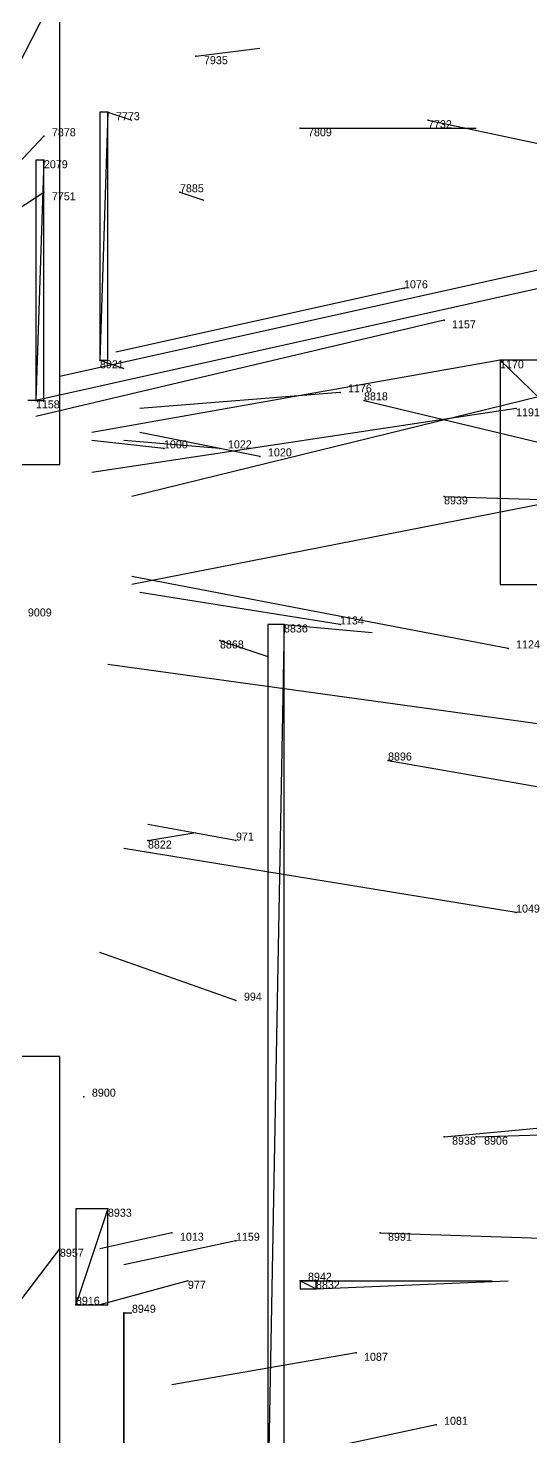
# Model space of a CAD drawing. Extents: x -0.07 to 1.1, y -0.07 to 1.1.
# Drawn here: x 0.912 to 0.9748, y 0.3585 to 0.5345 of the extents above; entities that cross this region are included whole.
import ezdxf

# ---------------------------------------------------------------- set-up
doc = ezdxf.new("R2010")
doc.units = 0
for name, color, linetype in [('Clients', 3, 'CONTINUOUS'), ('Facilities', 3, 'CONTINUOUS'), ('Facilities_lines', 3, 'CONTINUOUS'), ('Min_max_boxes', 1, 'CONTINUOUS'), ('Normals', 1, 'CONTINUOUS'), ('Source_points', 5, 'CONTINUOUS'), ('Text', 3, 'CONTINUOUS')]:
    doc.layers.add(name, color=color, linetype=linetype)

msp = doc.modelspace()

# ---------------------------------------------------------------- linework, layer by layer
at = {"layer": 'Clients', "color": 5}
for p in [(0.914, 0.521, 1), (0.914, 0.514, 1), (0.921, 0.493, 1), (0.913, 0.488), (0.916, 0.382, 1), (0.948, 0.377, 1), (0.918, 0.375, 1)]:
    msp.add_point(p, dxfattribs=at)
at = {"layer": 'Facilities', "color": 3}
for p in [(0.933, 0.531, 1), (0.922, 0.524, 1), (0.962, 0.523, 1), (0.946, 0.522, 1), (0.914, 0.518), (0.931, 0.514, 1), (0.959, 0.502), (0.964, 0.498), (0.971, 0.493), (0.951, 0.489), (0.954, 0.488, 1), (0.973, 0.487), (0.929, 0.482), (0.936, 0.482), (0.941, 0.481), (0.964, 0.476, 1), (0.944, 0.46, 1), (0.951, 0.46), (0.936, 0.458, 1), (0.972, 0.457), (0.957, 0.443, 1), (0.927, 0.433, 1), (0.938, 0.433), (0.973, 0.424), (0.938, 0.413), (0.919, 0.401, 1), (0.964, 0.396, 1), (0.968, 0.396, 1), (0.922, 0.387, 1), (0.93, 0.384), (0.956, 0.384, 1), (0.938, 0.383), (0.932, 0.378), (0.946, 0.378, 1), (0.924, 0.374, 1), (0.953, 0.369), (0.963, 0.36)]:
    msp.add_point(p, dxfattribs=at)
at = {"layer": 'Facilities_lines', "color": 3}
for p, q in [((0.897, 0.503, 1), (0.916, 0.54, 1)), ((0.922, 0.524, 1), (0.921, 0.493, 1)), ((0.897, 0.503, 1), (0.914, 0.521, 1)), ((0.914, 0.518), (0.913, 0.488)), ((0.897, 0.503, 1), (0.914, 0.514, 1)), ((0.971, 0.493), (1, 0.465, 0.001)), ((0.944, 0.46, 1), (0.942, 0.352, 1)), ((0.922, 0.387, 1), (0.918, 0.375, 1)), ((0.9, 0.361, 1), (0.916, 0.382, 1)), ((0.946, 0.378, 1), (0.948, 0.377, 1)), ((0.924, 0.374, 1), (0.924, 0.325, 1))]:
    msp.add_line(p, q, dxfattribs=at)
at = {"layer": 'Min_max_boxes', "color": 1}
for p, q in [((0.916, 0.48, 1), (0.916, 0.546, 1)), ((0.916, 0.48, 1), (0.916, 0.546, 1)), ((0.922, 0.524, 1), (0.921, 0.524, 1)), ((0.921, 0.524, 1), (0.921, 0.493, 1)), ((0.922, 0.524, 1), (0.921, 0.524, 1)), ((0.921, 0.524, 1), (0.921, 0.493, 1)), ((0.921, 0.524, 1), (0.921, 0.524, 1)), ((0.922, 0.493, 1), (0.922, 0.524, 1)), ((0.922, 0.493, 1), (0.922, 0.524, 1)), ((0.922, 0.524, 1), (0.922, 0.524, 1)), ((0.914, 0.518), (0.913, 0.518)), ((0.913, 0.518), (0.913, 0.488)), ((0.914, 0.518), (0.913, 0.518)), ((0.913, 0.518), (0.913, 0.488)), ((0.913, 0.518), (0.913, 0.518)), ((0.914, 0.488), (0.914, 0.518)), ((0.914, 0.488), (0.914, 0.518)), ((0.914, 0.518), (0.914, 0.518)), ((0.921, 0.493, 1), (0.922, 0.493, 1)), ((0.921, 0.493, 1), (0.922, 0.493, 1)), ((0.921, 0.493, 1), (0.921, 0.493, 1)), ((0.922, 0.493, 1), (0.922, 0.493, 1)), ((1, 0.493), (0.971, 0.493)), ((0.971, 0.493), (0.971, 0.465)), ((1, 0.493, 0.001), (0.971, 0.493, 0.001)), ((0.971, 0.493, 0.001), (0.971, 0.465, 0.001)), ((0.971, 0.493), (0.971, 0.493, 0.001)), ((0.913, 0.488), (0.914, 0.488)), ((0.913, 0.488), (0.914, 0.488)), ((0.913, 0.488), (0.913, 0.488)), ((0.914, 0.488), (0.914, 0.488)), ((0.741, 0.48, 1), (0.916, 0.48, 1)), ((0.741, 0.48, 1), (0.916, 0.48, 1)), ((0.916, 0.48, 1), (0.916, 0.48, 1)), ((0.971, 0.465), (1, 0.465)), ((0.971, 0.465, 0.001), (1, 0.465, 0.001)), ((0.971, 0.465), (0.971, 0.465, 0.001)), ((0.944, 0.46, 1), (0.942, 0.46, 1)), ((0.942, 0.46, 1), (0.942, 0.352, 1)), ((0.944, 0.46, 1), (0.942, 0.46, 1)), ((0.942, 0.46, 1), (0.942, 0.352, 1)), ((0.942, 0.46, 1), (0.942, 0.46, 1)), ((0.944, 0.352, 1), (0.944, 0.46, 1)), ((0.944, 0.352, 1), (0.944, 0.46, 1)), ((0.944, 0.46, 1), (0.944, 0.46, 1)), ((0.916, 0.406, 1), (0.787, 0.406, 1)), ((0.916, 0.406, 1), (0.787, 0.406, 1)), ((0.916, 0.325, 1), (0.916, 0.406, 1)), ((0.916, 0.325, 1), (0.916, 0.406, 1)), ((0.916, 0.406, 1), (0.916, 0.406, 1)), ((0.922, 0.387, 1), (0.918, 0.387, 1)), ((0.918, 0.387, 1), (0.918, 0.375, 1)), ((0.922, 0.387, 1), (0.918, 0.387, 1)), ((0.918, 0.387, 1), (0.918, 0.375, 1)), ((0.918, 0.387, 1), (0.918, 0.387, 1)), ((0.922, 0.375, 1), (0.922, 0.387, 1)), ((0.922, 0.375, 1), (0.922, 0.387, 1)), ((0.922, 0.387, 1), (0.922, 0.387, 1)), ((0.948, 0.378, 1), (0.946, 0.378, 1)), ((0.946, 0.378, 1), (0.946, 0.377, 1)), ((0.948, 0.378, 1), (0.946, 0.378, 1)), ((0.946, 0.378, 1), (0.946, 0.377, 1)), ((0.946, 0.378, 1), (0.946, 0.378, 1)), ((0.946, 0.377, 1), (0.948, 0.377, 1)), ((0.946, 0.377, 1), (0.948, 0.377, 1)), ((0.946, 0.377, 1), (0.946, 0.377, 1)), ((0.948, 0.377, 1), (0.948, 0.378, 1)), ((0.948, 0.377, 1), (0.948, 0.378, 1)), ((0.948, 0.378, 1), (0.948, 0.378, 1)), ((0.948, 0.377, 1), (0.948, 0.377, 1)), ((0.918, 0.375, 1), (0.922, 0.375, 1)), ((0.918, 0.375, 1), (0.922, 0.375, 1)), ((0.918, 0.375, 1), (0.918, 0.375, 1)), ((0.922, 0.375, 1), (0.922, 0.375, 1)), ((0.924, 0.325, 1), (0.924, 0.374, 1)), ((0.924, 0.374, 1), (0.924, 0.374, 1)), ((0.924, 0.374, 1), (0.924, 0.325, 1)), ((0.924, 0.325, 1), (0.924, 0.374, 1)), ((0.924, 0.374, 1), (0.924, 0.374, 1)), ((0.924, 0.374, 1), (0.924, 0.325, 1)), ((0.924, 0.374, 1), (0.924, 0.374, 1)), ((0.924, 0.374, 1), (0.924, 0.374, 1))]:
    msp.add_line(p, q, dxfattribs=at)
at = {"layer": 'Normals', "color": 1}
for p, q in [((0.933, 0.531, 1), (0.941, 0.532, 1.1)), ((0.922, 0.524, 1), (0.925, 0.523, 1.1)), ((0.962, 0.523, 1), (1, 0.515, 1.092)), ((0.914, 0.521, 1), (0.914, 0.521, 1.1)), ((0.946, 0.522, 1), (0.968, 0.522, 1.098)), ((0.914, 0.518), (0.913, 0.518, 0.1)), ((0.914, 0.514, 1), (0.914, 0.514, 1.1)), ((0.931, 0.514, 1), (0.934, 0.513, 1.1)), ((0.979, 0.505), (0.916, 0.491, 0.077)), ((0.976, 0.502), (0.913, 0.488, 0.076)), ((0.959, 0.502), (0.923, 0.494, 0.093)), ((0.964, 0.498), (0.913, 0.486, 0.085)), ((0.971, 0.493), (0.92, 0.484, 0.086)), ((0.921, 0.493, 1), (0.924, 0.492, 1.1)), ((0.913, 0.488), (0.912, 0.488, 0.1)), ((0.978, 0.489), (0.925, 0.476, 0.084)), ((0.951, 0.489), (0.926, 0.487, 0.097)), ((0.954, 0.488, 1), (0.979, 0.482, 1.097)), ((0.973, 0.487), (0.92, 0.479, 0.085)), ((0.929, 0.482), (0.92, 0.483, 0.1)), ((0.936, 0.482), (0.924, 0.483, 0.099)), ((0.941, 0.481), (0.926, 0.484, 0.099)), ((0.981, 0.476), (0.925, 0.465, 0.082)), ((0.964, 0.476, 1), (0.994, 0.475, 1.095)), ((0.972, 0.457), (0.925, 0.466, 0.088)), ((0.951, 0.46), (0.926, 0.464, 0.097)), ((0.944, 0.46, 1), (0.955, 0.459, 1.099)), ((0.936, 0.458, 1), (0.942, 0.456, 1.1)), ((0.987, 0.446), (0.922, 0.455, 0.076)), ((0.957, 0.443, 1), (0.98, 0.439, 1.097)), ((0.938, 0.433), (0.927, 0.435, 0.099)), ((0.927, 0.433, 1), (0.933, 0.434, 1.1)), ((0.973, 0.424), (0.924, 0.432, 0.087)), ((0.938, 0.413), (0.921, 0.419, 0.098)), ((0.919, 0.401, 1), (0.919, 0.401, 1.1)), ((0.964, 0.396, 1), (0.997, 0.399, 1.095)), ((0.968, 0.396, 1), (1.002, 0.397, 1.094)), ((0.922, 0.387, 1), (0.922, 0.387, 1.1)), ((0.93, 0.384), (0.921, 0.382, 0.1)), ((0.956, 0.384, 1), (0.986, 0.383, 1.095)), ((0.916, 0.382, 1), (0.916, 0.382, 1.1)), ((0.938, 0.383), (0.924, 0.38, 0.099)), ((0.932, 0.378), (0.921, 0.375, 0.099)), ((0.946, 0.378, 1), (0.97, 0.378, 1.097)), ((0.948, 0.377, 1), (0.972, 0.378, 1.097)), ((0.918, 0.375, 1), (0.918, 0.375, 1.1)), ((0.924, 0.374, 1), (0.925, 0.374, 1.1)), ((0.953, 0.369), (0.93, 0.365, 0.097)), ((0.963, 0.36), (0.935, 0.354, 0.096))]:
    msp.add_line(p, q, dxfattribs=at)
at = {"layer": 'Source_points', "color": 5}
for p in [(0.933, 0.531, 1), (0.922, 0.524, 1), (0.962, 0.523, 1), (0.914, 0.521, 1), (0.946, 0.522, 1), (0.914, 0.518), (0.914, 0.514, 1), (0.931, 0.514, 1), (0.959, 0.502), (0.964, 0.498), (0.921, 0.493, 1), (0.971, 0.493), (0.913, 0.488), (0.951, 0.489), (0.954, 0.488, 1), (0.973, 0.487), (0.929, 0.482), (0.936, 0.482), (0.941, 0.481), (0.964, 0.476, 1), (0.944, 0.46, 1), (0.951, 0.46), (0.936, 0.458, 1), (0.972, 0.457), (0.957, 0.443, 1), (0.927, 0.433, 1), (0.938, 0.433), (0.973, 0.424), (0.938, 0.413), (0.919, 0.401, 1), (0.964, 0.396, 1), (0.968, 0.396, 1), (0.922, 0.387, 1), (0.93, 0.384), (0.956, 0.384, 1), (0.916, 0.382, 1), (0.938, 0.383), (0.932, 0.378), (0.946, 0.378, 1), (0.948, 0.377, 1), (0.918, 0.375, 1), (0.924, 0.374, 1), (0.953, 0.369), (0.963, 0.36)]:
    msp.add_point(p, dxfattribs=at)

# ---------------------------------------------------------------- texts
at = {"layer": 'Text', "color": 3}
for s, p in [('7935', (0.934, 0.53, 1)), ('7773', (0.923, 0.523, 1)), ('7732', (0.962, 0.522, 1)), ('7878', (0.915, 0.521, 1)), ('7809', (0.947, 0.521, 1)), ('2079', (0.914, 0.517)), ('7751', (0.915, 0.513, 1)), ('7885', (0.931, 0.514, 1)), ('1076', (0.959, 0.502)), ('1157', (0.965, 0.497)), ('8921', (0.921, 0.492, 1)), ('1170', (0.971, 0.492)), ('1176', (0.952, 0.489)), ('1158', (0.913, 0.487)), ('8818', (0.954, 0.488, 1)), ('1191', (0.973, 0.486)), ('1000', (0.929, 0.482)), ('1022', (0.937, 0.482)), ('1020', (0.942, 0.481)), ('8939', (0.964, 0.475, 1)), ('9009', (0.912, 0.461, 1)), ('8836', (0.944, 0.459, 1)), ('1134', (0.951, 0.46)), ('8868', (0.936, 0.457, 1)), ('1124', (0.973, 0.457)), ('8896', (0.957, 0.443, 1)), ('8822', (0.927, 0.432, 1)), ('971', (0.938, 0.433)), ('1049', (0.973, 0.424)), ('994', (0.939, 0.413)), ('8900', (0.92, 0.401, 1)), ('8938', (0.965, 0.395, 1)), ('8906', (0.969, 0.395, 1)), ('8933', (0.922, 0.386, 1)), ('1013', (0.931, 0.383)), ('1159', (0.938, 0.383)), ('8991', (0.957, 0.383, 1)), ('8957', (0.916, 0.381, 1)), ('8942', (0.947, 0.378, 1)), ('977', (0.932, 0.377)), ('8832', (0.948, 0.377, 1)), ('8916', (0.918, 0.375, 1)), ('8949', (0.925, 0.374, 1)), ('1087', (0.954, 0.368)), ('1081', (0.964, 0.36))]:
    msp.add_text(s, height=0.001, dxfattribs=at).set_placement(p)

doc.saveas('drawing.dxf')
